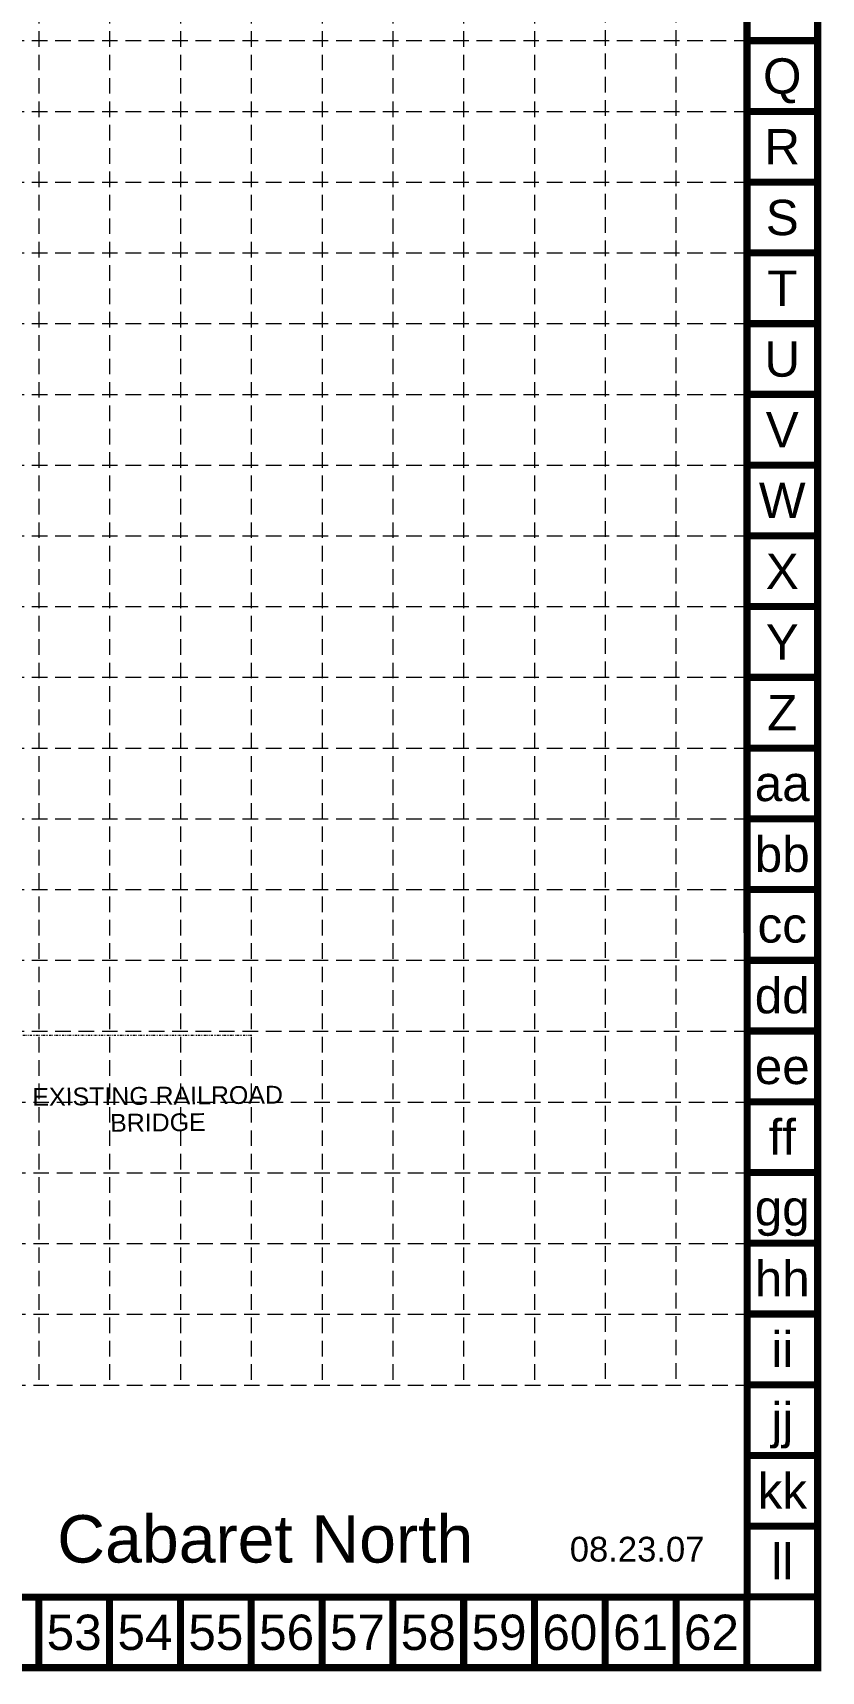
# Model space of a CAD drawing. Extents: x 299711 to 300729, y 199411 to 200048.
# Drawn here: x 300551.9 to 300728.7, y 199410.7 to 199778.6 of the extents above; entities that cross this region are included whole.
import ezdxf
from ezdxf.enums import TextEntityAlignment as Align

# ---------------------------------------------------------------- set-up
doc = ezdxf.new("R2010")
doc.units = 0
doc.header["$MEASUREMENT"] = 0
doc.linetypes.add('DIVIDE', pattern=[1.25, 0.5, -0.25, 0, -0.25, 0, -0.25])
doc.linetypes.add('HIDDEN', pattern=[0.375, 0.25, -0.125])
for name, color, linetype in [('20-FIRM08-98', 7, 'Continuous'), ('BASE', 7, 'Continuous'), ('BOUND-30', 7, 'Continuous'), ('GRID', 254, 'HIDDEN')]:
    doc.layers.add(name, color=color, linetype=linetype)
doc.styles.get("Standard").update_dxf_attribs({"font": 'ARIAL.TTF'})

msp = doc.modelspace()

# ---------------------------------------------------------------- linework, layer by layer
at = {"layer": 'BASE', "color": 9}
msp.add_line((300712.07, 200030.91), (300712.07, 199427.42), dxfattribs=at)
at = {"layer": 'BASE', "const_width": 1.59}
for points in [[(299711.55, 199411.54), (300727.95, 199411.54), (300727.95, 200046.79), (299711.55, 200046.79)], [(299727.4, 199427.42), (300712.12, 199427.39), (300712.1, 200030.92), (299727.6, 200030.93)]]:
    msp.add_lwpolyline(points, close=True, dxfattribs=at)
for points in [[(300727.95, 199776.81), (300712.07, 199776.81)], [(300727.95, 199760.93), (300712.07, 199760.93)], [(300727.95, 199745.05), (300712.07, 199745.05)], [(300727.95, 199729.16), (300712.07, 199729.16)], [(300727.95, 199713.28), (300712.07, 199713.28)], [(300727.95, 199697.4), (300712.07, 199697.4)], [(300727.95, 199681.52), (300712.07, 199681.52)], [(300727.95, 199665.64), (300712.07, 199665.64)], [(300727.95, 199649.76), (300712.07, 199649.76)], [(300727.95, 199633.88), (300712.07, 199633.88)], [(300727.95, 199618), (300712.07, 199618)], [(300727.95, 199602.11), (300712.07, 199602.11)], [(300727.95, 199586.23), (300712.07, 199586.23)], [(300727.95, 199570.35), (300712.07, 199570.35)], [(300727.95, 199554.47), (300712.07, 199554.47)], [(300727.95, 199538.59), (300712.07, 199538.59)], [(300727.95, 199522.71), (300712.07, 199522.71)], [(300727.95, 199506.83), (300712.07, 199506.83)], [(300727.95, 199490.95), (300712.07, 199490.95)], [(300727.95, 199475.06), (300712.07, 199475.06)], [(300727.95, 199459.18), (300712.07, 199459.18)], [(300727.95, 199443.3), (300712.07, 199443.3)], [(300553.26, 199411.54), (300553.26, 199427.42)], [(300569.14, 199411.54), (300569.14, 199427.42)], [(300585.02, 199411.54), (300585.02, 199427.42)], [(300600.9, 199411.54), (300600.9, 199427.42)], [(300616.79, 199411.54), (300616.79, 199427.42)], [(300632.67, 199411.54), (300632.67, 199427.42)], [(300648.55, 199411.54), (300648.55, 199427.42)], [(300664.43, 199411.54), (300664.43, 199427.42)], [(300680.31, 199411.54), (300680.31, 199427.42)], [(300696.19, 199411.54), (300696.19, 199427.42)], [(300727.95, 199427.42), (300712.07, 199427.42)], [(300712.07, 199411.54), (300712.07, 199427.42)]]:
    msp.add_lwpolyline(points, dxfattribs=at)
at = {"layer": 'BOUND-30', "color": 7, "linetype": 'DIVIDE', "lineweight": 0}
msp.add_line((300601.02, 199553.5), (300516.85, 199553.49), dxfattribs=at)
at = {"layer": 'GRID', "color": 252, "linetype": 'HIDDEN', "lineweight": 0, "ltscale": 14}
for p, q in [((300553.26, 200030.91), (300553.26, 199474.99)), ((300569.14, 200030.91), (300569.14, 199474.99)), ((300585.02, 200030.91), (300585.02, 199474.99)), ((300600.9, 200030.91), (300600.9, 199474.99)), ((300616.79, 200030.91), (300616.79, 199474.99)), ((300632.67, 200030.91), (300632.67, 199474.99)), ((300648.55, 200030.91), (300648.55, 199474.99)), ((300664.43, 200030.91), (300664.43, 199474.99)), ((300680.28, 200031.17), (300680.28, 199474.99)), ((300696.16, 200031.17), (300696.16, 199474.99)), ((299727.44, 199776.81), (300712.07, 199776.81)), ((299727.44, 199760.93), (300712.07, 199760.93)), ((299727.44, 199745.05), (300712.07, 199745.05)), ((299727.44, 199729.16), (300712.07, 199729.16)), ((299727.44, 199713.28), (300712.07, 199713.28)), ((299727.44, 199697.4), (300712.07, 199697.4)), ((299727.44, 199681.52), (300712.07, 199681.52)), ((299727.44, 199665.64), (300712.07, 199665.64)), ((299727.44, 199649.76), (300712.07, 199649.76)), ((299727.44, 199633.88), (300712.07, 199633.88)), ((299727.44, 199618), (300712.07, 199618)), ((299727.44, 199602.11), (300712.07, 199602.11)), ((299727.44, 199586.23), (300712.07, 199586.23)), ((299727.44, 199570.35), (300712.07, 199570.35)), ((299727.44, 199554.47), (300712.07, 199554.47)), ((299727.79, 199538.52), (300712.43, 199538.52)), ((299727.79, 199522.64), (300712.43, 199522.64)), ((299727.79, 199506.76), (300712.43, 199506.76)), ((299727.79, 199490.88), (300712.43, 199490.88)), ((299727.79, 199474.99), (300712.43, 199474.99))]:
    msp.add_line(p, q, dxfattribs=at)

# ---------------------------------------------------------------- texts
at = {"insert": (300604.05, 199445.78), "char_height": 10.6377, "width": 151.7961, "attachment_point": 2}
msp.add_mtext('Cabaret North', dxfattribs=at)
at = {"layer": '20-FIRM08-98', "color": 7, "linetype": 'Continuous', "lineweight": 0}
for s, p in [('EXISTING RAILROAD', (300579.91, 199539.94)), ('BRIDGE', (300579.97, 199533.94))]:
    msp.add_text(s, height=4, rotation=0.525, dxfattribs=at).set_placement(p, align=Align.MIDDLE)
at = {"layer": 'BASE'}
for s, height, p in [('Q', 7.94, (300720.01, 199768.87)), ('R', 7.94, (300720.01, 199752.99)), ('S', 7.94, (300720.01, 199737.11)), ('T', 7.94, (300720.01, 199721.22)), ('U', 7.94, (300720.01, 199705.34)), ('V', 7.94, (300720.01, 199689.46)), ('W', 7.94, (300720.01, 199673.58)), ('X', 7.94, (300720.01, 199657.7)), ('Y', 7.94, (300720.01, 199641.82)), ('Z', 7.94, (300720.01, 199625.94)), ('aa', 7.941, (300720.01, 199610.06)), ('bb', 7.941, (300720.01, 199594.17)), ('cc', 7.941, (300720.01, 199578.29)), ('dd', 7.941, (300720.01, 199562.41)), ('ee', 7.941, (300720.01, 199546.53)), ('ff', 7.941, (300720.01, 199530.65)), ('gg', 7.941, (300720.01, 199514.77)), ('hh', 7.941, (300720.01, 199498.89)), ('ii', 7.941, (300720.01, 199483.01)), ('jj', 7.941, (300720.01, 199467.12)), ('kk', 7.941, (300720.01, 199451.24)), ('ll', 7.941, (300720.01, 199435.36)), ('53', 7.941, (300561.2, 199419.48)), ('54', 7.941, (300577.08, 199419.48)), ('55', 7.941, (300592.96, 199419.48)), ('56', 7.941, (300608.84, 199419.48)), ('57', 7.941, (300624.73, 199419.48)), ('58', 7.941, (300640.61, 199419.48)), ('59', 7.941, (300656.49, 199419.48)), ('60', 7.941, (300672.37, 199419.48)), ('61', 7.941, (300688.25, 199419.48)), ('62', 7.941, (300704.13, 199419.48))]:
    msp.add_text(s, height=height, dxfattribs=at).set_placement(p, align=Align.MIDDLE_CENTER)
msp.add_text('08.23.07', height=5.558, dxfattribs=at).set_placement((300687.46, 199435.37), align=Align.CENTER)

doc.saveas('drawing.dxf')
